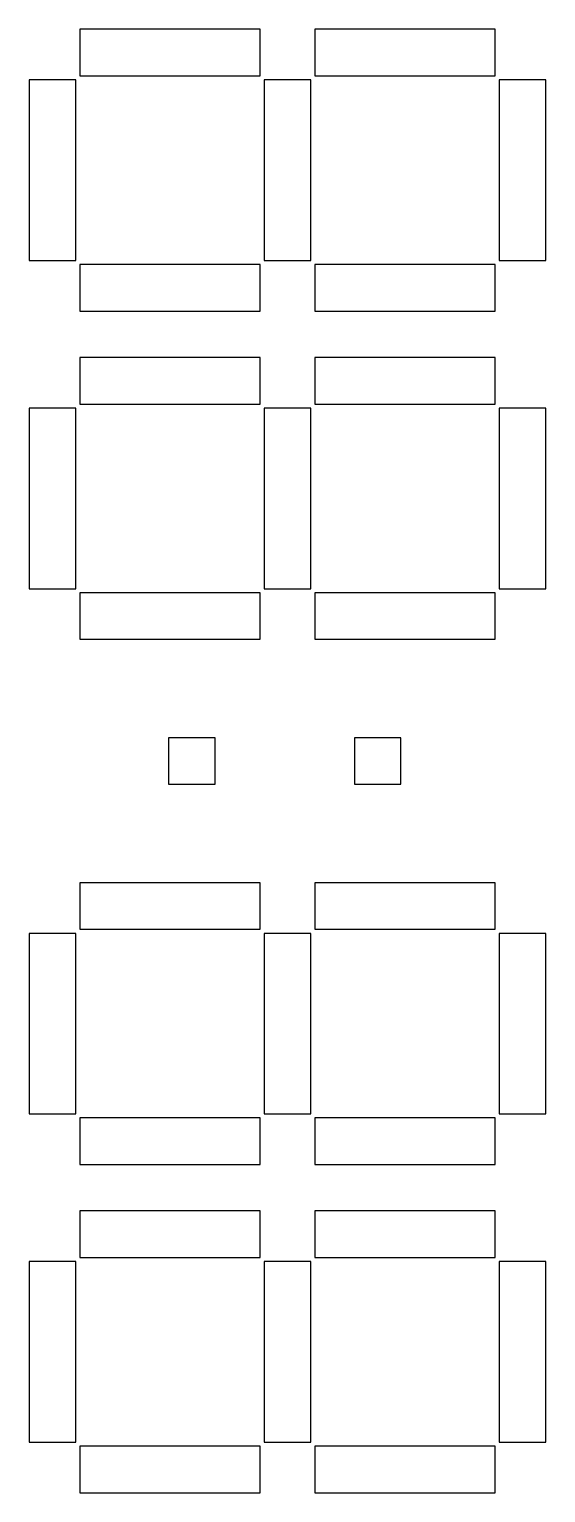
# Model space of a CAD drawing. Header units: millimetres. Extents: x -117 to 72, y -585 to -50.
import ezdxf

# ---------------------------------------------------------------- set-up
doc = ezdxf.new("R2010")
doc.units = ezdxf.units.MM

msp = doc.modelspace()

# ---------------------------------------------------------------- linework, layer by layer
for points in [[(-98.81, -49.68), (-98.81, -66.68), (-32.81, -66.68), (-32.81, -49.68)], [(-12.81, -49.68), (-12.81, -66.68), (53.19, -66.68), (53.19, -49.68)], [(-117.31, -134.18), (-100.31, -134.18), (-100.31, -68.18), (-117.31, -68.18)], [(-31.31, -68.18), (-31.31, -134.18), (-14.31, -134.18), (-14.31, -68.18)], [(71.69, -68.18), (54.69, -68.18), (54.69, -134.18), (71.69, -134.18)], [(-32.81, -135.68), (-98.81, -135.68), (-98.81, -152.68), (-32.81, -152.68)], [(53.19, -152.68), (53.19, -135.68), (-12.81, -135.68), (-12.81, -152.68)], [(-98.81, -169.68), (-98.81, -186.68), (-32.81, -186.68), (-32.81, -169.68)], [(-12.81, -169.68), (-12.81, -186.68), (53.19, -186.68), (53.19, -169.68)], [(-117.31, -254.18), (-100.31, -254.18), (-100.31, -188.18), (-117.31, -188.18)], [(-31.31, -188.18), (-31.31, -254.18), (-14.31, -254.18), (-14.31, -188.18)], [(71.69, -188.18), (54.69, -188.18), (54.69, -254.18), (71.69, -254.18)], [(-32.81, -255.68), (-98.81, -255.68), (-98.81, -272.68), (-32.81, -272.68)], [(53.19, -272.68), (53.19, -255.68), (-12.81, -255.68), (-12.81, -272.68)], [(-66.34, -308.68), (-66.34, -325.68), (-49.34, -325.68), (-49.34, -308.68)], [(1.66, -308.68), (1.66, -325.68), (18.66, -325.68), (18.66, -308.68)], [(-98.81, -361.68), (-98.81, -378.68), (-32.81, -378.68), (-32.81, -361.68)], [(-12.81, -361.68), (-12.81, -378.68), (53.19, -378.68), (53.19, -361.68)], [(-117.31, -446.18), (-100.31, -446.18), (-100.31, -380.18), (-117.31, -380.18)], [(-31.31, -380.18), (-31.31, -446.18), (-14.31, -446.18), (-14.31, -380.18)], [(71.69, -380.18), (54.69, -380.18), (54.69, -446.18), (71.69, -446.18)], [(-32.81, -447.68), (-98.81, -447.68), (-98.81, -464.68), (-32.81, -464.68)], [(-32.81, -447.68), (-98.81, -447.68), (-98.81, -464.68), (-32.81, -464.68)], [(53.19, -464.68), (53.19, -447.68), (-12.81, -447.68), (-12.81, -464.68)], [(-98.81, -481.68), (-98.81, -498.68), (-32.81, -498.68), (-32.81, -481.68)], [(-12.81, -481.68), (-12.81, -498.68), (53.19, -498.68), (53.19, -481.68)], [(-117.31, -566.18), (-100.31, -566.18), (-100.31, -500.18), (-117.31, -500.18)], [(-31.31, -500.18), (-31.31, -566.18), (-14.31, -566.18), (-14.31, -500.18)], [(71.69, -500.18), (54.69, -500.18), (54.69, -566.18), (71.69, -566.18)], [(-32.81, -567.68), (-98.81, -567.68), (-98.81, -584.68), (-32.81, -584.68)], [(53.19, -584.68), (53.19, -567.68), (-12.81, -567.68), (-12.81, -584.68)]]:
    msp.add_lwpolyline(points, close=True)
msp.add_lwpolyline([(-98.81, -447.68), (-98.81, -464.68), (-32.81, -464.68), (-32.81, -447.68)])

doc.saveas('drawing.dxf')
